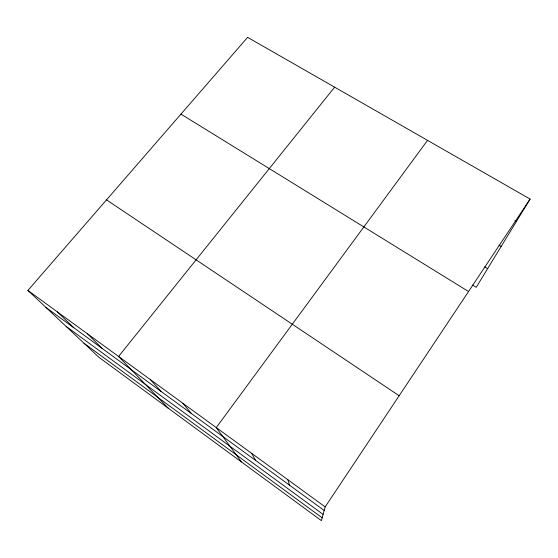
<?xml version="1.0" encoding="UTF-8"?>
<svg xmlns="http://www.w3.org/2000/svg" width="558" height="558" viewBox="0 0 558 558"><rect width="100%" height="100%" fill="white"/><g stroke="black" fill="none" stroke-linecap="round" stroke-linejoin="round"><path stroke-width="0.84" d="M530.1 199.066L325.168 506.887L321.408 520.649L98.912 357.287L27.9 290.425L247.613 37.351L530.1 199.066L476.211 287.328L472.5 285.054M427.54 140.358L216.267 427.595L241.454 461.94M334.626 87.167L118.575 356.457L168.209 408.17M514.971 220.543L516.464 221.407M498.964 245.143L501.168 246.455M484.693 266.864L487.629 268.635M180.966 114.118L468.546 291.52M106.515 199.876L399.158 395.741M27.9 290.425L325.168 506.887M45.951 307.423L324.191 510.465M66.123 326.416L323.11 514.399M83.937 343.191L322.182 517.81M57.39 311.901L73.747 327.706M87.606 333.907L102.184 348.457M150.318 379.573L161.06 391.423M182.878 403.274L191.54 413.666M251.588 453.312L255.724 460.503M287.872 479.734L289.518 485.167"/></g></svg>
